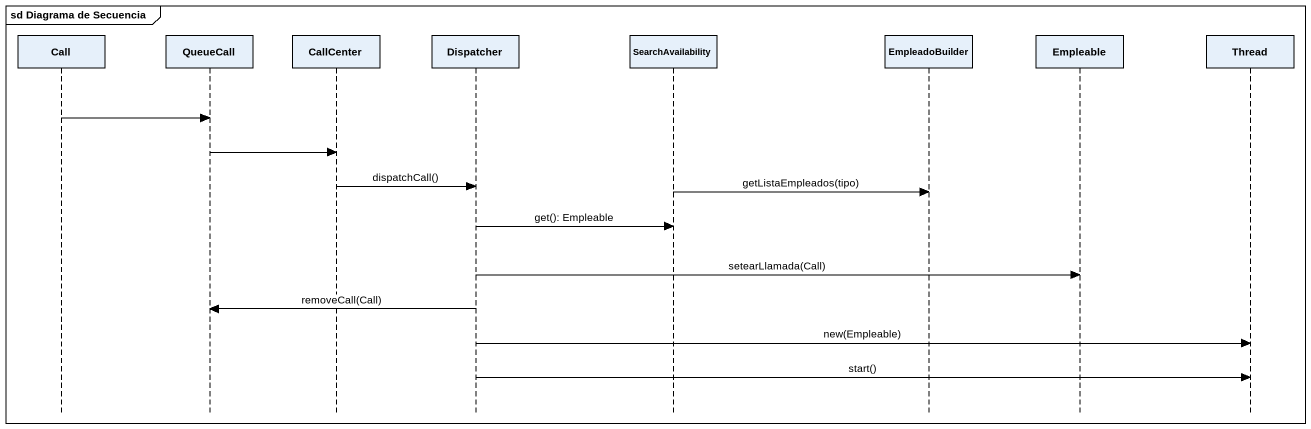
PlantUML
@startuml
mainframe sd Diagrama de Secuencia
hide footbox
participant Call
participant QueueCall
participant CallCenter
participant Dispatcher
participant SearchAvailability
participant EmpleadoBuilder
participant Empleable
participant Thread

Call -> QueueCall
QueueCall -> CallCenter
CallCenter -> Dispatcher : dispatchCall()
SearchAvailability -> EmpleadoBuilder : getListaEmpleados(tipo)
Dispatcher -> SearchAvailability : get(): Empleable
Dispatcher -> Empleable : setearLlamada(Call)
Dispatcher -> QueueCall : removeCall(Call)
Dispatcher -> Thread : new(Empleable)
Dispatcher -> Thread : start()
@enduml
